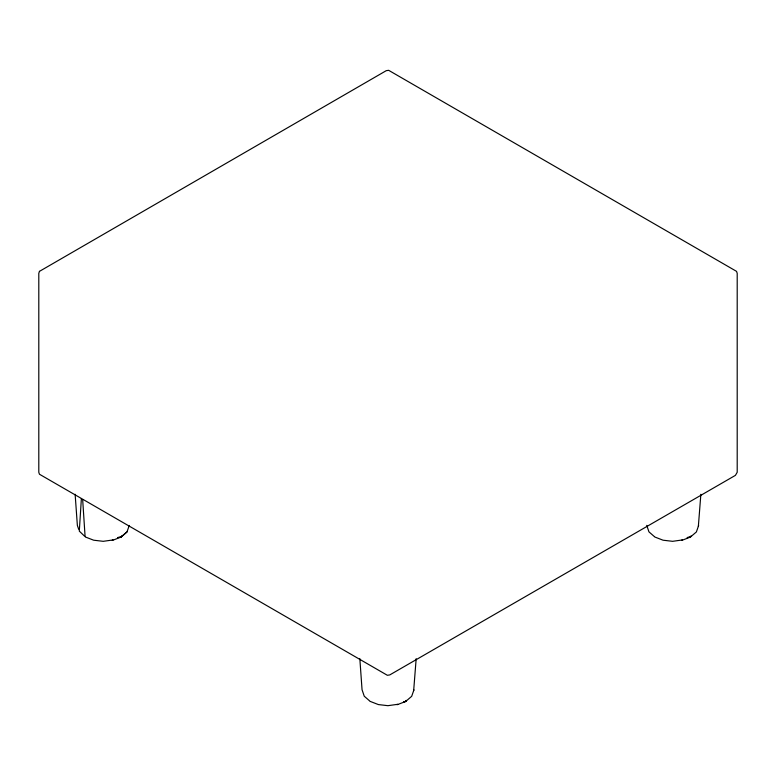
<?xml version="1.0" encoding="UTF-8"?>
<svg xmlns="http://www.w3.org/2000/svg" width="776" height="776" viewBox="0 0 776 776"><rect width="100%" height="100%" fill="white"/><g stroke="black" fill="none" stroke-linecap="round" stroke-linejoin="round"><path stroke-width="1.16" d="M81.383 498.561L79.297 531.114L85.098 536.682L82.683 499.783M413.666 690.65L416.169 658.669M698.361 526.283L700.864 494.302M121.395 536.74L121.648 536.012L120.988 537.089L117.758 537.564L120.93 537.128L126.983 531.948L129.252 525.468L128.971 526.283M413.947 689.835L411.678 696.314L405.683 701.465L403.53 701.776L405.625 701.494L406.352 700.379L405.683 701.465M698.642 525.468L696.382 531.948L690.378 537.089L687.148 537.564L690.32 537.128L691.047 536.012L690.378 537.089M85.564 537.06L93.663 540.203L103.227 541.318L113.053 539.941L112.248 540.3M370.259 701.426L378.358 704.569L387.922 705.685L397.748 704.307L396.943 704.666M654.954 537.06L663.053 540.203L672.617 541.318L682.443 539.941L681.638 540.3M120.988 537.089L126.983 531.948M112.801 540.241L120.93 537.128M682.191 540.241L690.32 537.128M397.496 704.608L405.625 701.494M654.488 536.682L648.949 531.861L646.747 525.371M369.793 701.048L364.254 696.227L362.053 689.738L359.831 658.64M78.667 529.251L77.358 525.371L75.136 494.273M39.45 271.367L38.8 273.317L38.8 472.283L39.45 474.233L387.35 675.285L389.775 674.916L735.425 475.358L737.2 472.283L737.2 273.317L736.55 271.367L388.65 70.315L386.225 70.684L39.45 271.367M411.212 696.412L411.212 696.412M695.917 532.045L695.917 532.045"/></g></svg>
